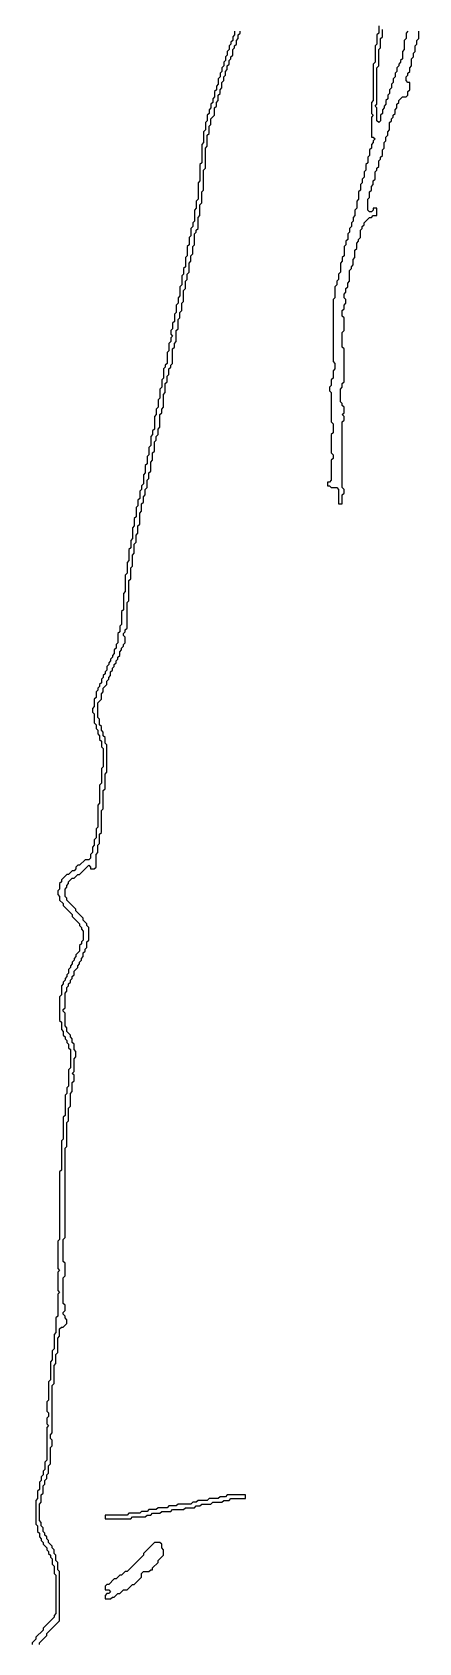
# Model space of a CAD drawing. Header units: metres. Extents: x 0 to 100, y 0 to 129.
# Drawn here: x 13.38 to 18.68, y 77.47 to 99.54 of the extents above; entities that cross this region are included whole.
import ezdxf

# ---------------------------------------------------------------- set-up
doc = ezdxf.new("R2010")
doc.units = ezdxf.units.M

msp = doc.modelspace()

# ---------------------------------------------------------------- linework, layer by layer
for points in [[(16.15, 99.55), (16.15, 99.5), (16.125, 99.475), (16.125, 99.425), (16.1, 99.4), (16.1, 99.375), (16.075, 99.35), (16.075, 99.3), (16.05, 99.275), (16.05, 99.225), (16.025, 99.2), (16.025, 99.15), (16, 99.125), (16, 99.075), (15.975, 99.05), (15.975, 99), (15.95, 98.975), (15.95, 98.925), (15.925, 98.9), (15.925, 98.825), (15.9, 98.8), (15.9, 98.75), (15.875, 98.725), (15.875, 98.65), (15.85, 98.625), (15.85, 98.575), (15.825, 98.55), (15.825, 98.5), (15.8, 98.475), (15.8, 98.425), (15.775, 98.4), (15.775, 98.325), (15.75, 98.3), (15.75, 98.2), (15.725, 98.175), (15.725, 98.025), (15.7, 98), (15.7, 97.75), (15.675, 97.725), (15.675, 97.5), (15.65, 97.475), (15.65, 97.25), (15.625, 97.225), (15.625, 97.125), (15.6, 97.1), (15.6, 96.95), (15.575, 96.925), (15.575, 96.875), (15.55, 96.85), (15.55, 96.75), (15.525, 96.725), (15.525, 96.625), (15.5, 96.6), (15.5, 96.475), (15.475, 96.45), (15.475, 96.325), (15.45, 96.3), (15.45, 96.225), (15.425, 96.2), (15.425, 96.075), (15.4, 96.05), (15.4, 95.925), (15.375, 95.9), (15.375, 95.825), (15.35, 95.8), (15.35, 95.7), (15.325, 95.675), (15.325, 95.575), (15.3, 95.55), (15.3, 95.475), (15.275, 95.45), (15.275, 95.4), (15.3, 95.375), (15.275, 95.35), (15.275, 95.3), (15.25, 95.275), (15.25, 95.175), (15.225, 95.15), (15.225, 95), (15.2, 94.975), (15.2, 94.95), (15.175, 94.925), (15.175, 94.8), (15.15, 94.775), (15.15, 94.675), (15.125, 94.65), (15.125, 94.525), (15.1, 94.5), (15.1, 94.4), (15.075, 94.375), (15.075, 94.3), (15.05, 94.275), (15.05, 94.1), (15.025, 94.075), (15.025, 94.025), (15, 94), (15, 93.875), (14.975, 93.85), (14.975, 93.75), (14.95, 93.725), (14.95, 93.625), (14.925, 93.6), (14.925, 93.5), (14.9, 93.475), (14.9, 93.35), (14.875, 93.325), (14.875, 93.275), (14.85, 93.25), (14.85, 93.15), (14.825, 93.125), (14.825, 93.05), (14.8, 93.025), (14.8, 92.9), (14.775, 92.875), (14.775, 92.775), (14.75, 92.75), (14.75, 92.6), (14.725, 92.575), (14.725, 92.475), (14.7, 92.45), (14.7, 92.3), (14.675, 92.275), (14.675, 92.125), (14.65, 92.1), (14.65, 91.875), (14.625, 91.85), (14.625, 91.625), (14.6, 91.6), (14.6, 91.425), (14.575, 91.4), (14.575, 91.325), (14.55, 91.3), (14.55, 91.175), (14.525, 91.15), (14.525, 91.1), (14.5, 91.075), (14.5, 91.025), (14.475, 91), (14.475, 90.975), (14.45, 90.95), (14.45, 90.925), (14.425, 90.9), (14.425, 90.875), (14.4, 90.85), (14.4, 90.8), (14.375, 90.775), (14.375, 90.75), (14.35, 90.725), (14.35, 90.7), (14.325, 90.675), (14.325, 90.625), (14.3, 90.6), (14.3, 90.575), (14.275, 90.55), (14.275, 90.525), (14.25, 90.5), (14.25, 90.425), (14.225, 90.4), (14.225, 90.3), (14.2, 90.275), (14.2, 90.225), (14.225, 90.2), (14.225, 90.075), (14.25, 90.05), (14.25, 90), (14.275, 89.975), (14.275, 89.925), (14.3, 89.9), (14.3, 89.85), (14.325, 89.825), (14.325, 89.75), (14.35, 89.725), (14.35, 89.475), (14.325, 89.45), (14.325, 89.25), (14.3, 89.225), (14.3, 88.975), (14.275, 88.95), (14.275, 88.65), (14.25, 88.625), (14.25, 88.5), (14.225, 88.475), (14.225, 88.4), (14.2, 88.375), (14.2, 88.3), (14.175, 88.275), (14.175, 88.225), (14.15, 88.2), (14.1, 88.2), (14.025, 88.125), (14, 88.125), (13.975, 88.1), (13.975, 88.075), (13.95, 88.05), (13.925, 88.05), (13.875, 88), (13.85, 88), (13.775, 87.925), (13.775, 87.9), (13.75, 87.875), (13.75, 87.8), (13.725, 87.775), (13.725, 87.725), (13.75, 87.7), (13.75, 87.65), (13.8, 87.6), (13.8, 87.575), (13.925, 87.45), (13.925, 87.425), (14.025, 87.325), (14.025, 87.3), (14.05, 87.275), (14.05, 87.25), (14.075, 87.225), (14.075, 87.1), (14.05, 87.075), (14.05, 87.05), (14.025, 87.025), (14.025, 86.95), (13.975, 86.9), (13.975, 86.875), (13.95, 86.85), (13.95, 86.825), (13.925, 86.8), (13.925, 86.775), (13.9, 86.75), (13.9, 86.725), (13.875, 86.7), (13.875, 86.65), (13.85, 86.625), (13.85, 86.6), (13.825, 86.575), (13.825, 86.55), (13.8, 86.525), (13.8, 86.5), (13.775, 86.475), (13.775, 86.35), (13.75, 86.325), (13.75, 86), (13.775, 85.975), (13.775, 85.875), (13.8, 85.85), (13.8, 85.8), (13.825, 85.775), (13.825, 85.75), (13.85, 85.725), (13.85, 85.7), (13.875, 85.675), (13.875, 85.625), (13.9, 85.6), (13.9, 85.35), (13.875, 85.325), (13.875, 85.1), (13.85, 85.075), (13.85, 85), (13.825, 84.975), (13.825, 84.7), (13.8, 84.675), (13.8, 84.375), (13.775, 84.35), (13.775, 83.95), (13.75, 83.925), (13.75, 83), (13.725, 82.975), (13.725, 82.6), (13.75, 82.575), (13.725, 82.55), (13.725, 82.3), (13.75, 82.275), (13.725, 82.25), (13.725, 81.95), (13.7, 81.925), (13.7, 81.725), (13.675, 81.7), (13.675, 81.5), (13.65, 81.475), (13.65, 81.35), (13.625, 81.325), (13.625, 81.075), (13.6, 81.05), (13.6, 80.8), (13.575, 80.775), (13.575, 80.65), (13.6, 80.625), (13.6, 80.575), (13.575, 80.55), (13.575, 80.475), (13.6, 80.45), (13.575, 80.425), (13.575, 79.975), (13.55, 79.95), (13.55, 79.85), (13.525, 79.825), (13.525, 79.775), (13.5, 79.75), (13.5, 79.7), (13.475, 79.675), (13.475, 79.575), (13.45, 79.55), (13.45, 79.45), (13.425, 79.425), (13.425, 79.1), (13.45, 79.075), (13.45, 79), (13.475, 78.975), (13.475, 78.925), (13.5, 78.9), (13.5, 78.875), (13.525, 78.85), (13.525, 78.825), (13.575, 78.775), (13.575, 78.75), (13.6, 78.725), (13.6, 78.7), (13.625, 78.675), (13.625, 78.65), (13.65, 78.625), (13.65, 78.55), (13.675, 78.525), (13.675, 78.425), (13.7, 78.4), (13.7, 77.875), (13.675, 77.85), (13.675, 77.825), (13.525, 77.675), (13.525, 77.65), (13.425, 77.55), (13.425, 77.525), (13.375, 77.475), (13.375, 77.45)], [(13.475, 77.45), (13.475, 77.475), (13.575, 77.575), (13.575, 77.6), (13.75, 77.775), (13.75, 78.45), (13.725, 78.475), (13.725, 78.575), (13.7, 78.6), (13.7, 78.675), (13.675, 78.7), (13.675, 78.75), (13.65, 78.775), (13.65, 78.8), (13.6, 78.85), (13.6, 78.875), (13.575, 78.9), (13.575, 78.925), (13.55, 78.95), (13.55, 78.975), (13.525, 79), (13.525, 79.05), (13.5, 79.075), (13.5, 79.125), (13.475, 79.15), (13.475, 79.375), (13.5, 79.4), (13.5, 79.5), (13.525, 79.525), (13.525, 79.625), (13.55, 79.65), (13.55, 79.7), (13.575, 79.725), (13.575, 79.775), (13.6, 79.8), (13.6, 79.9), (13.625, 79.925), (13.625, 80.15), (13.65, 80.175), (13.65, 80.25), (13.625, 80.275), (13.625, 80.325), (13.65, 80.35), (13.65, 81), (13.675, 81.025), (13.675, 81.275), (13.7, 81.3), (13.7, 81.425), (13.725, 81.45), (13.725, 81.65), (13.75, 81.675), (13.75, 81.775), (13.775, 81.8), (13.8, 81.8), (13.85, 81.85), (13.85, 81.9), (13.825, 81.925), (13.825, 81.95), (13.8, 81.975), (13.8, 82), (13.825, 82.025), (13.825, 82.1), (13.8, 82.125), (13.8, 82.475), (13.825, 82.5), (13.825, 82.675), (13.8, 82.7), (13.8, 83), (13.825, 83.025), (13.825, 84.25), (13.85, 84.275), (13.85, 84.6), (13.875, 84.625), (13.875, 84.8), (13.9, 84.825), (13.9, 85), (13.925, 85.025), (13.925, 85.15), (13.95, 85.175), (13.95, 85.25), (13.925, 85.275), (13.95, 85.3), (13.95, 85.475), (13.975, 85.5), (13.975, 85.575), (13.95, 85.6), (13.95, 85.675), (13.925, 85.7), (13.925, 85.75), (13.9, 85.775), (13.9, 85.8), (13.85, 85.85), (13.85, 85.9), (13.825, 85.925), (13.825, 86.1), (13.8, 86.125), (13.8, 86.15), (13.825, 86.175), (13.825, 86.375), (13.85, 86.4), (13.85, 86.45), (13.875, 86.475), (13.875, 86.5), (13.9, 86.525), (13.9, 86.55), (13.925, 86.575), (13.925, 86.6), (13.95, 86.625), (13.95, 86.675), (14, 86.725), (14, 86.75), (14.025, 86.775), (14.025, 86.8), (14.05, 86.825), (14.05, 86.85), (14.075, 86.875), (14.075, 86.925), (14.1, 86.95), (14.1, 86.975), (14.125, 87), (14.125, 87.075), (14.15, 87.1), (14.15, 87.275), (14.125, 87.3), (14.125, 87.325), (14.075, 87.375), (14.075, 87.4), (13.975, 87.5), (13.975, 87.525), (13.85, 87.65), (13.85, 87.675), (13.825, 87.7), (13.825, 87.8), (13.85, 87.825), (13.85, 87.85), (13.875, 87.875), (13.875, 87.9), (13.925, 87.95), (13.95, 87.95), (14, 88), (14.025, 88), (14.15, 88.125), (14.175, 88.1), (14.175, 88.075), (14.225, 88.075), (14.25, 88.1), (14.25, 88.275), (14.275, 88.3), (14.275, 88.4), (14.3, 88.425), (14.3, 88.55), (14.325, 88.575), (14.325, 88.875), (14.35, 88.9), (14.35, 89.15), (14.375, 89.175), (14.375, 89.375), (14.4, 89.4), (14.4, 89.775), (14.375, 89.8), (14.375, 89.875), (14.35, 89.9), (14.35, 89.95), (14.325, 89.975), (14.325, 90.025), (14.3, 90.05), (14.3, 90.125), (14.275, 90.15), (14.275, 90.35), (14.325, 90.4), (14.325, 90.475), (14.35, 90.5), (14.35, 90.55), (14.4, 90.6), (14.4, 90.65), (14.425, 90.675), (14.425, 90.7), (14.45, 90.725), (14.45, 90.775), (14.475, 90.8), (14.475, 90.825), (14.5, 90.85), (14.5, 90.875), (14.525, 90.9), (14.525, 90.925), (14.55, 90.95), (14.55, 90.975), (14.575, 91), (14.575, 91.05), (14.6, 91.075), (14.6, 91.1), (14.625, 91.125), (14.625, 91.15), (14.65, 91.175), (14.65, 91.25), (14.625, 91.275), (14.625, 91.3), (14.65, 91.325), (14.65, 91.35), (14.675, 91.375), (14.675, 91.725), (14.7, 91.75), (14.7, 92.025), (14.725, 92.05), (14.725, 92.2), (14.75, 92.225), (14.75, 92.375), (14.775, 92.4), (14.775, 92.525), (14.8, 92.55), (14.8, 92.65), (14.825, 92.675), (14.825, 92.775), (14.85, 92.8), (14.85, 92.95), (14.875, 92.975), (14.875, 93.075), (14.9, 93.1), (14.9, 93.175), (14.925, 93.2), (14.925, 93.275), (14.95, 93.3), (14.95, 93.4), (14.975, 93.425), (14.975, 93.5), (15, 93.525), (15, 93.65), (15.025, 93.675), (15.025, 93.775), (15.05, 93.8), (15.05, 93.925), (15.075, 93.95), (15.075, 94), (15.1, 94.025), (15.1, 94.1), (15.125, 94.125), (15.125, 94.3), (15.15, 94.325), (15.15, 94.375), (15.175, 94.4), (15.175, 94.575), (15.2, 94.6), (15.2, 94.725), (15.225, 94.75), (15.225, 94.825), (15.25, 94.85), (15.25, 94.925), (15.275, 94.95), (15.275, 94.975), (15.3, 95), (15.3, 95.2), (15.325, 95.225), (15.325, 95.275), (15.35, 95.3), (15.35, 95.45), (15.375, 95.475), (15.375, 95.6), (15.4, 95.625), (15.4, 95.7), (15.425, 95.725), (15.425, 95.825), (15.45, 95.85), (15.45, 96), (15.475, 96.025), (15.475, 96.125), (15.5, 96.15), (15.5, 96.225), (15.525, 96.25), (15.525, 96.375), (15.55, 96.4), (15.55, 96.475), (15.575, 96.5), (15.575, 96.6), (15.6, 96.625), (15.6, 96.775), (15.625, 96.8), (15.625, 96.825), (15.65, 96.85), (15.65, 97), (15.675, 97.025), (15.675, 97.175), (15.7, 97.2), (15.7, 97.35), (15.725, 97.375), (15.725, 97.65), (15.75, 97.675), (15.75, 97.95), (15.775, 97.975), (15.775, 98.125), (15.8, 98.15), (15.8, 98.25), (15.825, 98.275), (15.825, 98.35), (15.875, 98.4), (15.875, 98.5), (15.9, 98.525), (15.9, 98.575), (15.925, 98.6), (15.925, 98.675), (15.95, 98.7), (15.95, 98.75), (15.975, 98.775), (15.975, 98.85), (16, 98.875), (16, 98.925), (16.025, 98.95), (16.025, 99), (16.05, 99.025), (16.05, 99.075), (16.075, 99.1), (16.075, 99.15), (16.1, 99.175), (16.1, 99.2), (16.125, 99.225), (16.125, 99.3), (16.15, 99.325), (16.15, 99.35), (16.175, 99.375), (16.175, 99.425), (16.2, 99.45), (16.2, 99.5), (16.225, 99.525), (16.225, 99.55)], [(18.125, 99.625), (18.125, 99.525), (18.1, 99.5), (18.1, 99.375), (18.075, 99.35), (18.075, 99.125), (18.05, 99.1), (18.05, 98.6), (18.025, 98.575), (18.025, 98.425), (18.05, 98.4), (18.025, 98.375), (18.025, 98.1), (18.05, 98.1), (18.075, 98.075), (18.05, 98.05), (18.05, 98.025), (18.025, 98), (18.025, 97.95), (18, 97.925), (18, 97.85), (17.975, 97.825), (17.975, 97.75), (17.95, 97.725), (17.95, 97.65), (17.925, 97.625), (17.925, 97.55), (17.9, 97.525), (17.9, 97.475), (17.875, 97.45), (17.875, 97.375), (17.85, 97.35), (17.85, 97.25), (17.825, 97.225), (17.825, 97.125), (17.8, 97.1), (17.8, 97.025), (17.775, 97), (17.775, 96.95), (17.75, 96.925), (17.75, 96.875), (17.725, 96.85), (17.725, 96.8), (17.7, 96.775), (17.7, 96.7), (17.675, 96.675), (17.675, 96.625), (17.65, 96.6), (17.65, 96.475), (17.625, 96.45), (17.625, 96.4), (17.6, 96.375), (17.6, 96.25), (17.575, 96.225), (17.575, 96.15), (17.55, 96.125), (17.55, 96.075), (17.525, 96.05), (17.525, 95.9), (17.5, 95.875), (17.5, 95.025), (17.525, 95), (17.525, 94.925), (17.5, 94.9), (17.5, 94.8), (17.475, 94.775), (17.475, 94.7), (17.45, 94.675), (17.45, 94.625), (17.475, 94.6), (17.475, 94.2), (17.5, 94.175), (17.5, 94.05), (17.475, 94.025), (17.475, 93.775), (17.5, 93.75), (17.5, 93.7), (17.475, 93.675), (17.475, 93.4), (17.45, 93.375), (17.425, 93.375), (17.425, 93.325), (17.45, 93.325), (17.475, 93.3), (17.55, 93.3), (17.575, 93.275), (17.575, 93.075), (17.625, 93.075), (17.625, 93.2), (17.65, 93.225), (17.65, 93.275), (17.625, 93.3), (17.625, 94.2), (17.65, 94.225), (17.65, 94.275), (17.625, 94.3), (17.65, 94.325), (17.65, 94.4), (17.625, 94.425), (17.625, 94.45), (17.6, 94.475), (17.6, 94.65), (17.625, 94.675), (17.625, 94.725), (17.65, 94.75), (17.65, 95.2), (17.625, 95.225), (17.625, 95.425), (17.65, 95.45), (17.65, 95.625), (17.625, 95.65), (17.625, 95.725), (17.65, 95.75), (17.65, 95.8), (17.675, 95.825), (17.675, 95.875), (17.65, 95.9), (17.65, 95.95), (17.675, 95.975), (17.675, 96.025), (17.7, 96.05), (17.7, 96.1), (17.725, 96.125), (17.725, 96.275), (17.75, 96.3), (17.75, 96.325), (17.775, 96.35), (17.775, 96.425), (17.8, 96.45), (17.8, 96.55), (17.825, 96.575), (17.825, 96.65), (17.85, 96.675), (17.85, 96.7), (17.875, 96.725), (17.875, 96.825), (17.9, 96.85), (17.9, 96.875), (17.925, 96.9), (17.925, 96.925), (18, 97), (18.025, 97), (18.05, 97.025), (18.1, 97.025), (18.1, 97.125), (18.05, 97.125), (18.05, 97.1), (18.025, 97.075), (18, 97.075), (17.975, 97.1), (17.975, 97.25), (18, 97.275), (18, 97.35), (18.025, 97.375), (18.025, 97.425), (18.05, 97.45), (18.05, 97.5), (18.075, 97.525), (18.075, 97.625), (18.1, 97.65), (18.1, 97.675), (18.125, 97.7), (18.125, 97.775), (18.15, 97.8), (18.15, 97.825), (18.175, 97.85), (18.175, 97.925), (18.2, 97.95), (18.2, 98.025), (18.225, 98.05), (18.225, 98.1), (18.25, 98.125), (18.25, 98.175), (18.275, 98.2), (18.275, 98.3), (18.3, 98.325), (18.3, 98.35), (18.325, 98.375), (18.325, 98.4), (18.35, 98.425), (18.35, 98.475), (18.375, 98.5), (18.375, 98.55), (18.4, 98.575), (18.4, 98.6), (18.45, 98.65), (18.5, 98.65), (18.525, 98.675), (18.525, 98.725), (18.55, 98.75), (18.55, 98.85), (18.525, 98.85), (18.5, 98.875), (18.5, 98.925), (18.525, 98.95), (18.525, 98.975), (18.55, 99), (18.55, 99.05), (18.575, 99.075), (18.575, 99.175), (18.6, 99.2), (18.6, 99.25), (18.625, 99.275), (18.625, 99.35), (18.65, 99.375), (18.65, 99.425), (18.675, 99.45), (18.675, 99.55)], [(18.525, 99.55), (18.5, 99.525), (18.5, 99.45), (18.475, 99.425), (18.475, 99.3), (18.45, 99.275), (18.45, 99.175), (18.425, 99.15), (18.425, 99.125), (18.4, 99.1), (18.4, 99.075), (18.375, 99.05), (18.375, 99), (18.35, 98.975), (18.35, 98.925), (18.325, 98.9), (18.325, 98.85), (18.3, 98.825), (18.3, 98.775), (18.275, 98.75), (18.275, 98.7), (18.25, 98.675), (18.25, 98.625), (18.225, 98.6), (18.225, 98.55), (18.2, 98.525), (18.2, 98.5), (18.175, 98.475), (18.175, 98.425), (18.15, 98.4), (18.15, 98.325), (18.125, 98.3), (18.1, 98.325), (18.1, 98.5), (18.075, 98.525), (18.1, 98.55), (18.1, 99.05), (18.125, 99.075), (18.125, 99.3), (18.15, 99.325), (18.15, 99.45), (18.175, 99.475), (18.175, 99.575)], [(16.05, 79.5), (16.025, 79.475), (15.95, 79.475), (15.925, 79.45), (15.8, 79.45), (15.775, 79.425), (15.65, 79.425), (15.625, 79.4), (15.575, 79.4), (15.55, 79.375), (15.375, 79.375), (15.35, 79.35), (15.25, 79.35), (15.225, 79.325), (15.1, 79.325), (15.075, 79.3), (14.975, 79.3), (14.95, 79.275), (14.875, 79.275), (14.85, 79.25), (14.7, 79.25), (14.675, 79.225), (14.375, 79.225), (14.375, 79.175), (14.725, 79.175), (14.75, 79.2), (14.925, 79.2), (14.95, 79.225), (15, 79.225), (15.025, 79.25), (15.125, 79.25), (15.15, 79.275), (15.275, 79.275), (15.3, 79.3), (15.45, 79.3), (15.475, 79.325), (15.6, 79.325), (15.625, 79.35), (15.675, 79.35), (15.7, 79.375), (15.825, 79.375), (15.85, 79.4), (15.975, 79.4), (16, 79.425), (16.075, 79.425), (16.1, 79.45), (16.3, 79.45), (16.3, 79.5), (16.05, 79.5)], [(15.05, 78.85), (14.9, 78.7), (14.9, 78.675), (14.675, 78.45), (14.65, 78.45), (14.6, 78.4), (14.575, 78.4), (14.525, 78.35), (14.5, 78.35), (14.425, 78.275), (14.4, 78.275), (14.375, 78.25), (14.375, 78.2), (14.425, 78.2), (14.45, 78.175), (14.425, 78.15), (14.4, 78.15), (14.375, 78.125), (14.375, 78.075), (14.45, 78.075), (14.475, 78.1), (14.5, 78.1), (14.55, 78.15), (14.575, 78.15), (14.625, 78.2), (14.675, 78.2), (14.75, 78.275), (14.775, 78.275), (14.875, 78.375), (14.875, 78.425), (14.9, 78.45), (14.975, 78.45), (15, 78.475), (15.025, 78.475), (15.025, 78.5), (15.1, 78.575), (15.1, 78.6), (15.175, 78.675), (15.175, 78.75), (15.15, 78.775), (15.15, 78.825), (15.125, 78.85), (15.05, 78.85)]]:
    msp.add_lwpolyline(points)

doc.saveas('drawing.dxf')
